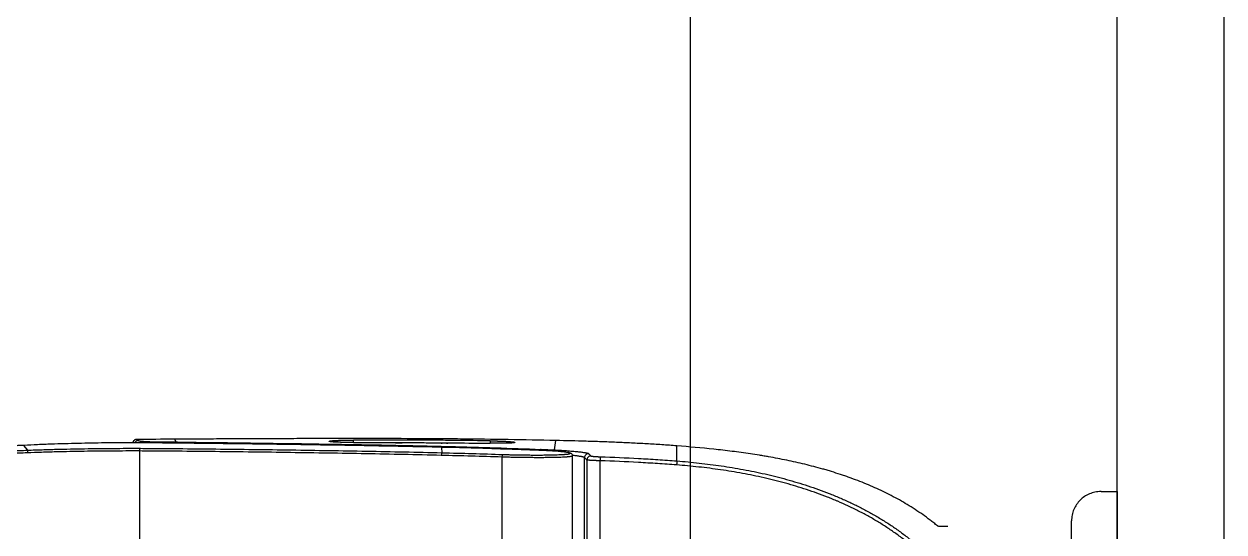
# Model space of a CAD drawing. Header units: millimetres. Extents: x -33000 to 294000, y 0 to 42408.
# Drawn here: x 105945.5 to 106395, y 14878.8 to 15069 of the extents above; entities that cross this region are included whole.
import ezdxf

# ---------------------------------------------------------------- set-up
doc = ezdxf.new("R2010")
doc.units = ezdxf.units.MM
doc.header["$LTSCALE"] = 50
doc.linetypes.add('DASHDOT', pattern=[22, 20, -1, 0, -1])
doc.layers.add('arch', color=8, linetype='Continuous')

msp = doc.modelspace()

# ---------------------------------------------------------------- linework, layer by layer
at = {"layer": 'arch'}
for p, q in [((106395, 18103.96), (106395, 10413.96)), ((106395, 17323.96), (106395, 10633.96)), ((106195, 15773.96), (106195, 14313.96)), ((106355, 14313.96), (106355, 15773.96))]:
    msp.add_line(p, q, dxfattribs=at)
at = {"layer": 'arch', "linetype": 'Continuous'}
for p, q in [((105946.88, 14909.46), (105945.48, 14911.27)), ((106002.52, 14912.48), (106002.02, 14913.55)), ((106144.16, 14909.55), (106144.7, 14913.08)), ((106102.07, 14908.5), (106102.01, 14910.52)), ((106150.99, 14871.56), (106150.99, 14907.28)), ((106155.45, 14872.01), (106155.45, 14906.66)), ((106156.35, 14905.77), (106156.35, 14871.12)), ((106291.57, 14880.85), (106288.07, 14880.85))]:
    msp.add_line(p, q, dxfattribs=at)
at = {"layer": 'arch', "linetype": 'DASHDOT'}
for p, q in [((106349, 14893.96), (106355, 14893.96)), ((106355, 14893.96), (106355, 14833.96)), ((106337.88, 14844.96), (106337.88, 14882.96))]:
    msp.add_line(p, q, dxfattribs=at)
for centre, end in [((106348.88, 14882.96), 180), ((106349, 14882.96), 90.6474)]:
    msp.add_arc(centre, 11, 90, end, dxfattribs=at)
at = {"layer": 'arch', "linetype": 'Continuous'}
for centre, major_axis, ratio, start_param, end_param in [((105988.35, 14911.54), (0.74, 1.3), 0.994967, 0.534249, 1.624058), ((105997.4, 14911.04), (0.02, 1.5), 0.325966, 0.053503, 0.7703), ((105946.93, 14908.46), (0.039, -0.999), 0.187894, 3.19007, 4.704965), ((106102.07, 14907.51), (-0.025, -1), 0.32589, 3.194438, 4.720576), ((106124.8, 14906.86), (-0.032, -0.999), 0.32583, 3.194436, 4.722836), ((106139.13, 14908.27), (0.05, 1.5), 0.325788, 0.052844, 0.730475), ((106144.13, 14908.05), (0.08, 1.5), 0.514192, 0.058252, 0.785639), ((106156.95, 14906.66), (1.05, 1.07), 0.997304, 0.748443, 2.347461), ((106157.85, 14905.77), (1.05, 1.07), 0.997302, 0.748005, 2.347892), ((106161.34, 14905.49), (0.05, 1.5), 0.00001, 0.049886, 1.570771)]:
    msp.add_ellipse(centre, major_axis=major_axis, ratio=ratio, start_param=start_param, end_param=end_param, dxfattribs=at)
for points, knots in [([(105945.48, 14911.27), (105944.96, 14911.25), (105944.45, 14911.22), (105943.41, 14911.17), (105942.89, 14911.14), (105941.34, 14911.06), (105940.31, 14911), (105937.2, 14910.82), (105935.13, 14910.7), (105932.01, 14910.48), (105930.98, 14910.41), (105928.9, 14910.25), (105927.87, 14910.17), (105924.75, 14909.91), (105922.68, 14909.72), (105920.6, 14909.52)], [0, 0, 0, 0, 0.0625, 0.0625, 0.125, 0.125, 0.25, 0.25, 0.5, 0.5, 0.625, 0.625, 0.75, 0.75, 1, 1, 1, 1]), ([(105985.55, 14912.21), (105982.29, 14912.21), (105979.01, 14912.2), (105972.41, 14912.12), (105969.09, 14912.07), (105962.41, 14911.91), (105959.05, 14911.81), (105954.83, 14911.67), (105953.98, 14911.63), (105952.29, 14911.57), (105951.44, 14911.54), (105948.89, 14911.43), (105947.19, 14911.35), (105945.48, 14911.27)], [0, 0, 0, 0, 0.25, 0.25, 0.5, 0.5, 0.75, 0.75, 0.8125, 0.8125, 0.875, 0.875, 1, 1, 1, 1]), ([(106102.01, 14910.52), (106092.3, 14910.76), (106082.6, 14910.95), (106068.04, 14911.2), (106063.19, 14911.29), (106053.49, 14911.44), (106048.63, 14911.52), (106038.93, 14911.66), (106034.08, 14911.72), (106024.37, 14911.84), (106019.52, 14911.9), (106012.24, 14911.98), (106009.81, 14912.01), (106006.17, 14912.05), (106004.96, 14912.06), (106002.54, 14912.09), (106001.32, 14912.1), (105997.68, 14912.14), (105995.26, 14912.16), (105991.62, 14912.19), (105990.4, 14912.19), (105987.98, 14912.2), (105986.76, 14912.21), (105985.55, 14912.21)], [0, 0, 0, 0, 0.25, 0.25, 0.375, 0.375, 0.5, 0.5, 0.625, 0.625, 0.75, 0.75, 0.8125, 0.8125, 0.84375, 0.84375, 0.875, 0.875, 0.9375, 0.9375, 0.96875, 0.96875, 1, 1, 1, 1]), ([(105987.63, 14913.44), (105987.53, 14913.43), (105987.43, 14913.42), (105987.31, 14913.4), (105987.29, 14913.39), (105987.24, 14913.38), (105987.22, 14913.37), (105987.15, 14913.35), (105987.06, 14913.32), (105986.97, 14913.27), (105986.91, 14913.24), (105986.89, 14913.23), (105986.85, 14913.2), (105986.83, 14913.19), (105986.73, 14913.12), (105986.65, 14913.06), (105986.55, 14912.95), (105986.52, 14912.92), (105986.47, 14912.86), (105986.46, 14912.84), (105986.43, 14912.8), (105986.41, 14912.78), (105986.35, 14912.68), (105986.3, 14912.6), (105986.26, 14912.48), (105986.25, 14912.46), (105986.23, 14912.41), (105986.22, 14912.39), (105986.2, 14912.32), (105986.19, 14912.28), (105986.18, 14912.22), (105986.18, 14912.21), (105986.18, 14912.21)], [0, 0, 0, 0, 0.14142, 0.14142, 0.176775, 0.176775, 0.21213, 0.21213, 0.28284, 0.35355, 0.35355, 0.388905, 0.388905, 0.424261, 0.424261, 0.565681, 0.565681, 0.636391, 0.636391, 0.671746, 0.671746, 0.707101, 0.707101, 0.848521, 0.848521, 0.883876, 0.883876, 0.919231, 0.919231, 0.989941, 0.989941, 1, 1, 1, 1]), ([(105987.63, 14913.44), (105987.68, 14913.4), (105987.74, 14913.37), (105987.97, 14913.24), (105988.15, 14913.14), (105988.33, 14913.04)], [0, 0, 0, 0, 0.241703, 0.241703, 1, 1, 1, 1]), ([(105988.33, 14913.04), (105988.36, 14913.02), (105988.4, 14913.01), (105988.47, 14912.98), (105988.52, 14912.97), (105988.57, 14912.96), (105988.6, 14912.95), (105988.62, 14912.95), (105988.71, 14912.93), (105988.8, 14912.91), (105988.99, 14912.88), (105989.21, 14912.86), (105989.6, 14912.82), (105989.9, 14912.79), (105990.14, 14912.77), (105990.22, 14912.77), (105990.35, 14912.76), (105990.4, 14912.75), (105990.48, 14912.75), (105990.71, 14912.73), (105991.14, 14912.71), (105991.76, 14912.68), (105992.44, 14912.65), (105992.92, 14912.63), (105993.23, 14912.62), (105993.3, 14912.62), (105993.42, 14912.61), (105993.49, 14912.61), (105993.68, 14912.61), (105993.81, 14912.6), (105994.21, 14912.59), (105994.75, 14912.58), (105995.59, 14912.56), (105996.18, 14912.55), (105996.77, 14912.54), (105997.08, 14912.54), (105997.39, 14912.54)], [0, 0, 0, 0, 0.0625, 0.0625, 0.09375, 0.109375, 0.109375, 0.125, 0.125, 0.1875, 0.1875, 0.25, 0.3125, 0.375, 0.375, 0.40625, 0.40625, 0.421875, 0.421875, 0.4375, 0.5, 0.5625, 0.625, 0.6875, 0.6875, 0.703125, 0.703125, 0.71875, 0.71875, 0.75, 0.75, 0.8125, 0.875, 0.9375, 0.9375, 1, 1, 1, 1]), ([(106144.7, 14913.08), (106138.76, 14913.2), (106132.81, 14913.31), (106120.93, 14913.5), (106114.98, 14913.57), (106106.06, 14913.66), (106103.09, 14913.69), (106097.15, 14913.73), (106094.17, 14913.74), (106085.26, 14913.78), (106079.31, 14913.79), (106067.42, 14913.8), (106058.5, 14913.79), (106049.59, 14913.77), (106043.64, 14913.76), (106040.67, 14913.75), (106031.75, 14913.72), (106025.8, 14913.69), (106016.89, 14913.64), (106013.91, 14913.62), (106007.97, 14913.59), (106005, 14913.57), (106002.02, 14913.55)], [0, 0, 0, 0, 0.125, 0.125, 0.25, 0.25, 0.3125, 0.3125, 0.375, 0.375, 0.5, 0.5, 0.625, 0.6875, 0.6875, 0.75, 0.75, 0.875, 0.875, 0.9375, 0.9375, 1, 1, 1, 1]), ([(106002.52, 14912.48), (106005.37, 14912.45), (106008.21, 14912.42), (106013.91, 14912.36), (106016.75, 14912.33), (106025.3, 14912.23), (106030.99, 14912.15), (106042.38, 14912), (106048.07, 14911.92), (106059.46, 14911.74), (106065.15, 14911.65), (106073.69, 14911.5), (106076.54, 14911.45), (106082.23, 14911.34), (106087.93, 14911.23), (106093.62, 14911.11), (106099.31, 14910.98), (106102.16, 14910.91), (106116.39, 14910.54), (106127.77, 14910.18), (106139.16, 14909.76)], [0, 0, 0, 0, 0.0625, 0.0625, 0.125, 0.125, 0.25, 0.25, 0.375, 0.375, 0.5, 0.5, 0.5625, 0.5625, 0.625, 0.6875, 0.6875, 0.75, 0.75, 1, 1, 1, 1]), ([(106068.95, 14912.33), (106068.94, 14912.33), (106068.91, 14912.33), (106068.86, 14912.33), (106068.82, 14912.33), (106068.77, 14912.33), (106068.73, 14912.33), (106068.68, 14912.33), (106068.64, 14912.33), (106068.59, 14912.33), (106068.55, 14912.33), (106068.5, 14912.33), (106068.45, 14912.33), (106068.41, 14912.33), (106068.36, 14912.33), (106068.32, 14912.33), (106068.27, 14912.33), (106068.23, 14912.33), (106068.18, 14912.33), (106068.14, 14912.33), (106068.1, 14912.33), (106068.05, 14912.33), (106068.01, 14912.33), (106067.96, 14912.33), (106067.92, 14912.33), (106067.87, 14912.33), (106067.83, 14912.33), (106067.78, 14912.33), (106067.74, 14912.33), (106067.69, 14912.33), (106067.65, 14912.33), (106067.6, 14912.33), (106067.56, 14912.33), (106067.51, 14912.33), (106067.47, 14912.33), (106067.42, 14912.33), (106067.38, 14912.33), (106067.34, 14912.33), (106067.29, 14912.33), (106067.25, 14912.33), (106067.2, 14912.34), (106067.02, 14912.34), (106066.71, 14912.34), (106066.28, 14912.35), (106065.85, 14912.35), (106065.43, 14912.36), (106065.01, 14912.37), (106064.61, 14912.38), (106064.22, 14912.39), (106063.8, 14912.4), (106063.35, 14912.42), (106062.88, 14912.44), (106062.44, 14912.46), (106062.03, 14912.48), (106061.65, 14912.5), (106061.3, 14912.53), (106060.98, 14912.55), (106060.7, 14912.58), (106060.45, 14912.61), (106060.23, 14912.63), (106060.06, 14912.66), (106059.92, 14912.69), (106059.82, 14912.72), (106059.77, 14912.75), (106059.75, 14912.78), (106059.76, 14912.81), (106059.82, 14912.84), (106059.92, 14912.87), (106060.06, 14912.9), (106060.23, 14912.93), (106060.44, 14912.96), (106060.69, 14912.99), (106060.97, 14913.01), (106061.29, 14913.04), (106061.64, 14913.06), (106062.02, 14913.09), (106062.5, 14913.11), (106063.1, 14913.14), (106063.7, 14913.16), (106064.21, 14913.18), (106064.61, 14913.19), (106065.01, 14913.2), (106065.42, 14913.21), (106065.84, 14913.22), (106066.27, 14913.23), (106066.71, 14913.23), (106067.03, 14913.24), (106067.24, 14913.24), (106067.33, 14913.24), (106067.43, 14913.24), (106067.52, 14913.24), (106067.62, 14913.24), (106067.71, 14913.24), (106067.81, 14913.24), (106067.9, 14913.24), (106068, 14913.24), (106068.09, 14913.24), (106068.19, 14913.25), (106068.28, 14913.25), (106068.38, 14913.25), (106068.47, 14913.25), (106068.57, 14913.25), (106068.66, 14913.25), (106068.76, 14913.25), (106068.86, 14913.25), (106068.92, 14913.25), (106068.95, 14913.25)], [0, 0, 0, 0, 0.001566, 0.003131, 0.004696, 0.006259, 0.007823, 0.009385, 0.010947, 0.012509, 0.01407, 0.015631, 0.017192, 0.018752, 0.020311, 0.021871, 0.02343, 0.024989, 0.026548, 0.028107, 0.029666, 0.031225, 0.032783, 0.034342, 0.035901, 0.03746, 0.039019, 0.040579, 0.042138, 0.043698, 0.045258, 0.046819, 0.04838, 0.049941, 0.051503, 0.053065, 0.054628, 0.056191, 0.057755, 0.05932, 0.060885, 0.062451, 0.078124, 0.09376, 0.109397, 0.125073, 0.140664, 0.156219, 0.171775, 0.18737, 0.208267, 0.229121, 0.250022, 0.270814, 0.291564, 0.312361, 0.333223, 0.354043, 0.374912, 0.395769, 0.416586, 0.437452, 0.458245, 0.478997, 0.499798, 0.520693, 0.541546, 0.562447, 0.583221, 0.603954, 0.624732, 0.645621, 0.666466, 0.687357, 0.708176, 0.72895, 0.749769, 0.780996, 0.81222, 0.827891, 0.843524, 0.859156, 0.874826, 0.890421, 0.905978, 0.921535, 0.937129, 0.940447, 0.943762, 0.947075, 0.950385, 0.953693, 0.956999, 0.960305, 0.963609, 0.966913, 0.970216, 0.97352, 0.976824, 0.98013, 0.983436, 0.986744, 0.990054, 0.993367, 0.996682, 1, 1, 1, 1]), ([(106120.15, 14912.95), (106115.89, 14913.01), (106111.62, 14913.06), (106105.22, 14913.12), (106103.09, 14913.14), (106098.82, 14913.17), (106092.42, 14913.21), (106083.89, 14913.23), (106077.49, 14913.24), (106073.22, 14913.25), (106071.09, 14913.25), (106068.95, 14913.25)], [0, 0, 0, 0, 0.25, 0.25, 0.375, 0.375, 0.5, 0.75, 0.875, 0.875, 1, 1, 1, 1]), ([(106068.95, 14912.33), (106071.09, 14912.33), (106073.22, 14912.33), (106077.49, 14912.32), (106083.89, 14912.31), (106092.42, 14912.29), (106098.82, 14912.25), (106103.09, 14912.22), (106105.22, 14912.2), (106111.62, 14912.14), (106115.89, 14912.09), (106120.15, 14912.03)], [0, 0, 0, 0, 0.125, 0.125, 0.25, 0.5, 0.625, 0.625, 0.75, 0.75, 1, 1, 1, 1]), ([(106086.3, 14912.13), (106086.21, 14912.13), (106085.95, 14912.13), (106085.53, 14912.13), (106085.1, 14912.11), (106084.87, 14912.1), (106084.73, 14912.08), (106084.69, 14912.07)], [0, 0, 0, 0, 0.138102, 0.377285, 0.617579, 0.868776, 1, 1, 1, 1]), ([(106086.03, 14912.13), (106085.96, 14912.13), (106085.9, 14912.13), (106085.81, 14912.13), (106085.79, 14912.13), (106085.75, 14912.13), (106085.73, 14912.13), (106085.68, 14912.13), (106085.64, 14912.13), (106085.52, 14912.13), (106085.45, 14912.12), (106085.36, 14912.12), (106085.35, 14912.12), (106085.31, 14912.12), (106085.26, 14912.12), (106085.19, 14912.12), (106085.13, 14912.11), (106085.08, 14912.11), (106085.05, 14912.11), (106084.98, 14912.1), (106084.94, 14912.1), (106084.89, 14912.09), (106084.88, 14912.09), (106084.85, 14912.09), (106084.84, 14912.09), (106084.82, 14912.08), (106084.81, 14912.08), (106084.8, 14912.07)], [0, 0, 0, 0, 0.101469, 0.101469, 0.13356, 0.13356, 0.16565, 0.16565, 0.229831, 0.229831, 0.358192, 0.358192, 0.390283, 0.390283, 0.422373, 0.486554, 0.550735, 0.550735, 0.614915, 0.614915, 0.743277, 0.743277, 0.807458, 0.807458, 0.871638, 0.871638, 1, 1, 1, 1]), ([(106087.2, 14912.09), (106087.12, 14912.1), (106086.93, 14912.11), (106086.6, 14912.12), (106086.37, 14912.13), (106086.3, 14912.13)], [0, 0, 0, 0, 0.378429, 0.807237, 1, 1, 1, 1]), ([(106103.3, 14912.03), (106103.21, 14912.03), (106102.96, 14912.04), (106102.53, 14912.03), (106102.1, 14912.02), (106101.87, 14912.01), (106101.73, 14911.98), (106101.69, 14911.97)], [0, 0, 0, 0, 0.138674, 0.37779, 0.617967, 0.869015, 1, 1, 1, 1]), ([(106103.03, 14912.03), (106102.96, 14912.03), (106102.9, 14912.03), (106102.82, 14912.03), (106102.8, 14912.03), (106102.76, 14912.03), (106102.74, 14912.03), (106102.68, 14912.03), (106102.64, 14912.03), (106102.52, 14912.03), (106102.45, 14912.03), (106102.37, 14912.03), (106102.35, 14912.03), (106102.31, 14912.03), (106102.27, 14912.03), (106102.19, 14912.02), (106102.13, 14912.02), (106102.08, 14912.02), (106102.05, 14912.02), (106101.98, 14912.01), (106101.94, 14912.01), (106101.89, 14912), (106101.88, 14912), (106101.85, 14912), (106101.84, 14912), (106101.82, 14911.99), (106101.81, 14911.99), (106101.81, 14911.98)], [0, 0, 0, 0, 0.101412, 0.101412, 0.133504, 0.133504, 0.165597, 0.165597, 0.229781, 0.229781, 0.358151, 0.358151, 0.390244, 0.390244, 0.422336, 0.486521, 0.550706, 0.550706, 0.614891, 0.614891, 0.74326, 0.74326, 0.807445, 0.807445, 0.87163, 0.87163, 1, 1, 1, 1]), ([(106104.2, 14911.99), (106104.13, 14912), (106103.93, 14912.01), (106103.61, 14912.03), (106103.38, 14912.03), (106103.3, 14912.03)], [0, 0, 0, 0, 0.379059, 0.808181, 1, 1, 1, 1]), ([(106120.15, 14912.95), (106120.17, 14912.95), (106120.2, 14912.95), (106120.25, 14912.95), (106120.3, 14912.95), (106120.35, 14912.95), (106120.4, 14912.95), (106120.44, 14912.95), (106120.49, 14912.95), (106120.54, 14912.95), (106120.59, 14912.95), (106120.64, 14912.95), (106120.69, 14912.95), (106120.73, 14912.94), (106120.78, 14912.94), (106120.83, 14912.94), (106120.88, 14912.94), (106120.93, 14912.94), (106120.97, 14912.94), (106121.02, 14912.94), (106121.07, 14912.94), (106121.12, 14912.94), (106121.17, 14912.94), (106121.21, 14912.94), (106121.26, 14912.93), (106121.31, 14912.93), (106121.36, 14912.93), (106121.4, 14912.93), (106121.45, 14912.93), (106121.5, 14912.93), (106121.55, 14912.93), (106121.59, 14912.93), (106121.64, 14912.93), (106121.69, 14912.93), (106121.74, 14912.92), (106121.78, 14912.92), (106121.83, 14912.92), (106121.88, 14912.92), (106121.92, 14912.92), (106121.97, 14912.92), (106122.02, 14912.92), (106122.07, 14912.92), (106122.11, 14912.92), (106122.16, 14912.91), (106122.21, 14912.91), (106122.25, 14912.91), (106122.3, 14912.91), (106122.35, 14912.91), (106122.39, 14912.91), (106122.44, 14912.91), (106122.49, 14912.91), (106122.53, 14912.9), (106122.58, 14912.9), (106122.62, 14912.9), (106122.67, 14912.9), (106122.72, 14912.9), (106122.76, 14912.9), (106122.81, 14912.9), (106122.86, 14912.9), (106122.9, 14912.89), (106122.95, 14912.89), (106122.99, 14912.89), (106123.04, 14912.89), (106123.08, 14912.89), (106123.13, 14912.89), (106123.18, 14912.89), (106123.22, 14912.88), (106123.27, 14912.88), (106123.31, 14912.88), (106123.36, 14912.88), (106123.4, 14912.88), (106123.45, 14912.88), (106123.49, 14912.87), (106123.54, 14912.87), (106123.59, 14912.87), (106123.63, 14912.87), (106123.88, 14912.86), (106124.34, 14912.84), (106124.97, 14912.82), (106125.57, 14912.79), (106126.13, 14912.76), (106126.71, 14912.72), (106127.28, 14912.68), (106127.81, 14912.64), (106128.28, 14912.59), (106128.66, 14912.54), (106128.97, 14912.5), (106129.19, 14912.45), (106129.32, 14912.4), (106129.37, 14912.36), (106129.32, 14912.31), (106129.19, 14912.27), (106128.97, 14912.23), (106128.67, 14912.19), (106128.28, 14912.16), (106127.82, 14912.12), (106127.28, 14912.1), (106126.68, 14912.07), (106126.01, 14912.05), (106125.28, 14912.04), (106124.5, 14912.03), (106123.93, 14912.02), (106123.59, 14912.02), (106123.51, 14912.02), (106123.42, 14912.02), (106123.34, 14912.02), (106123.25, 14912.02), (106123.17, 14912.02), (106123.08, 14912.02), (106123, 14912.02), (106122.91, 14912.02), (106122.82, 14912.02), (106122.74, 14912.02), (106122.65, 14912.02), (106122.56, 14912.02), (106122.48, 14912.02), (106122.39, 14912.02), (106122.3, 14912.02), (106122.21, 14912.02), (106122.13, 14912.02), (106122.04, 14912.02), (106121.95, 14912.02), (106121.86, 14912.02), (106121.77, 14912.02), (106121.69, 14912.02), (106121.6, 14912.02), (106121.51, 14912.02), (106121.42, 14912.02), (106121.33, 14912.02), (106121.24, 14912.02), (106121.15, 14912.02), (106121.06, 14912.02), (106120.97, 14912.02), (106120.88, 14912.02), (106120.79, 14912.03), (106120.7, 14912.03), (106120.61, 14912.03), (106120.52, 14912.03), (106120.43, 14912.03), (106120.33, 14912.03), (106120.24, 14912.03), (106120.18, 14912.03), (106120.15, 14912.03)], [0, 0, 0, 0, 0.001688, 0.003374, 0.005059, 0.006743, 0.008424, 0.010104, 0.011783, 0.013461, 0.015137, 0.016812, 0.018485, 0.020158, 0.021829, 0.023499, 0.025168, 0.026836, 0.028503, 0.030169, 0.031834, 0.033498, 0.035162, 0.036825, 0.038487, 0.040148, 0.041809, 0.043469, 0.045129, 0.046788, 0.048447, 0.050105, 0.051764, 0.053421, 0.055079, 0.056736, 0.058394, 0.060051, 0.061708, 0.063365, 0.065022, 0.066679, 0.068337, 0.069994, 0.071652, 0.07331, 0.074968, 0.076627, 0.078286, 0.079946, 0.081606, 0.083266, 0.084928, 0.08659, 0.088252, 0.089915, 0.091579, 0.093244, 0.09491, 0.096577, 0.098244, 0.099913, 0.101583, 0.103254, 0.104926, 0.106599, 0.108273, 0.109949, 0.111626, 0.113304, 0.114984, 0.116665, 0.118348, 0.120032, 0.121718, 0.123406, 0.125095, 0.150232, 0.17514, 0.199975, 0.224892, 0.250047, 0.281416, 0.312482, 0.343551, 0.374925, 0.406303, 0.437371, 0.468436, 0.499798, 0.531191, 0.562273, 0.593348, 0.624719, 0.656134, 0.687239, 0.71834, 0.749742, 0.78116, 0.81227, 0.843382, 0.874802, 0.877969, 0.881131, 0.884287, 0.887438, 0.890584, 0.893726, 0.896863, 0.899996, 0.903126, 0.906252, 0.909375, 0.912495, 0.915613, 0.918729, 0.921843, 0.924955, 0.928066, 0.931177, 0.934286, 0.937396, 0.940505, 0.943615, 0.946725, 0.949837, 0.952949, 0.956063, 0.959179, 0.962298, 0.965419, 0.968542, 0.971669, 0.974799, 0.977933, 0.981071, 0.984213, 0.98736, 0.990512, 0.993669, 0.996832, 1, 1, 1, 1]), ([(106190.05, 14911.07), (106188.17, 14911.21), (106186.28, 14911.35), (106182.51, 14911.6), (106178.73, 14911.83), (106174.95, 14912.03), (106171.17, 14912.22), (106169.28, 14912.31), (106165.5, 14912.47), (106163.61, 14912.54), (106159.83, 14912.67), (106157.94, 14912.73), (106152.27, 14912.9), (106148.49, 14913), (106144.7, 14913.08)], [0, 0, 0, 0, 0.125, 0.125, 0.25, 0.375, 0.375, 0.5, 0.5, 0.625, 0.625, 0.75, 0.75, 1, 1, 1, 1]), ([(106288.09, 14880.78), (106287.95, 14880.9), (106287.8, 14881.02), (106287.21, 14881.5), (106286.76, 14881.87), (106286.07, 14882.41), (106285.84, 14882.58), (106285.39, 14882.94), (106284.24, 14883.82), (106283.07, 14884.67), (106281.18, 14885.99), (106280.23, 14886.64), (106278.31, 14887.89), (106277.34, 14888.5), (106274.4, 14890.27), (106272.4, 14891.39), (106268.34, 14893.49), (106266.28, 14894.48), (106262.09, 14896.35), (106259.97, 14897.23), (106256.74, 14898.47), (106255.66, 14898.87), (106254.3, 14899.36), (106254.03, 14899.45), (106253.48, 14899.64), (106252.66, 14899.93), (106250.75, 14900.57), (106249.1, 14901.09), (106247.44, 14901.6), (106246.88, 14901.77), (106245.78, 14902.09), (106245.22, 14902.25), (106243.55, 14902.72), (106242.44, 14903.02), (106240.21, 14903.61), (106239.09, 14903.89), (106235.73, 14904.7), (106233.48, 14905.21), (106228.96, 14906.14), (106226.69, 14906.57), (106223.85, 14907.07), (106223.28, 14907.17), (106222.14, 14907.36), (106221.57, 14907.45), (106219.86, 14907.73), (106218.72, 14907.91), (106215.3, 14908.42), (106213.01, 14908.73), (106208.43, 14909.31), (106206.14, 14909.57), (106199.26, 14910.31), (106194.66, 14910.71), (106190.05, 14911.07)], [0, 0, 0, 0, 0.005355, 0.005355, 0.021932, 0.021932, 0.030221, 0.030221, 0.038509, 0.071664, 0.071664, 0.104819, 0.104819, 0.137974, 0.137974, 0.204284, 0.204284, 0.270593, 0.270593, 0.336903, 0.336903, 0.370058, 0.370058, 0.378347, 0.378347, 0.386635, 0.403213, 0.436368, 0.436368, 0.452945, 0.452945, 0.469522, 0.469522, 0.502677, 0.502677, 0.535832, 0.535832, 0.602142, 0.602142, 0.668452, 0.668452, 0.685029, 0.685029, 0.701606, 0.701606, 0.734761, 0.734761, 0.801071, 0.801071, 0.867381, 0.867381, 1, 1, 1, 1]), ([(106190.06, 14905.42), (106190.05, 14905.43), (106190.05, 14905.44), (106190.05, 14905.47), (106190.05, 14905.51), (106190.05, 14905.56), (106190.05, 14905.61), (106190.05, 14905.68), (106190.05, 14905.75), (106190.06, 14905.81), (106190.06, 14905.86), (106190.06, 14905.91), (106190.06, 14905.97), (106190.06, 14906.03), (106190.06, 14906.1), (106190.06, 14906.17), (106190.06, 14906.24), (106190.06, 14906.33), (106190.06, 14906.45), (106190.06, 14906.61), (106190.06, 14906.79), (106190.06, 14907.06), (106190.06, 14907.4), (106190.06, 14907.8), (106190.06, 14908.22), (106190.06, 14908.64), (106190.06, 14909.06), (106190.06, 14909.48), (106190.06, 14909.8), (106190.06, 14910.05), (106190.06, 14910.26), (106190.06, 14910.45), (106190.06, 14910.61), (106190.06, 14910.71), (106190.05, 14910.83), (106190.05, 14910.95), (106190.05, 14911.03), (106190.05, 14911.07)], [0, 0, 0, 0, 0.00287, 0.005585, 0.014371, 0.023835, 0.032379, 0.044545, 0.060335, 0.067657, 0.076014, 0.085407, 0.095836, 0.1073, 0.119799, 0.133334, 0.143161, 0.15879, 0.180222, 0.207456, 0.240494, 0.279334, 0.34877, 0.420582, 0.49477, 0.571333, 0.645498, 0.718498, 0.790332, 0.816636, 0.853136, 0.899831, 0.918747, 0.936997, 0.954581, 0.98085, 1, 1, 1, 1]), ([(105894.71, 14904.53), (105896.89, 14904.86), (105899.06, 14905.18), (105901.78, 14905.56), (105902.33, 14905.64), (105903.42, 14905.78), (105905.05, 14906), (105906.68, 14906.21), (105912.13, 14906.88), (105916.48, 14907.36), (105921.93, 14907.87), (105923.02, 14907.97), (105924.65, 14908.11), (105925.2, 14908.15), (105926.28, 14908.24), (105927.92, 14908.38), (105929.55, 14908.5), (105931.72, 14908.65), (105932.81, 14908.73), (105936.06, 14908.93), (105938.23, 14909.06), (105942.56, 14909.27), (105944.72, 14909.37), (105946.88, 14909.46)], [0, 0, 0, 0, 0.125, 0.125, 0.15625, 0.15625, 0.1875, 0.25, 0.25, 0.5, 0.5, 0.5625, 0.5625, 0.59375, 0.59375, 0.625, 0.6875, 0.6875, 0.75, 0.75, 0.875, 0.875, 1, 1, 1, 1]), ([(105946.74, 14908.46), (105944.59, 14908.37), (105942.44, 14908.28), (105938.13, 14908.06), (105935.98, 14907.94), (105932.74, 14907.73), (105931.66, 14907.66), (105929.5, 14907.5), (105927.88, 14907.38), (105926.25, 14907.25), (105925.17, 14907.16), (105924.63, 14907.11), (105923, 14906.97), (105921.92, 14906.88), (105916.51, 14906.37), (105912.17, 14905.89), (105906.76, 14905.22), (105905.13, 14905.01), (105903.51, 14904.79), (105902.42, 14904.65), (105901.88, 14904.57), (105899.17, 14904.19), (105897.01, 14903.88), (105894.85, 14903.54)], [0, 0, 0, 0, 0.125, 0.125, 0.25, 0.25, 0.3125, 0.3125, 0.375, 0.40625, 0.40625, 0.4375, 0.4375, 0.5, 0.5, 0.75, 0.75, 0.8125, 0.84375, 0.84375, 0.875, 0.875, 1, 1, 1, 1]), ([(105988.81, 14909.15), (105985.37, 14909.16), (105981.92, 14909.15), (105974.97, 14909.11), (105971.48, 14909.07), (105966.22, 14908.99), (105964.46, 14908.95), (105960.94, 14908.88), (105959.18, 14908.84), (105956.52, 14908.77), (105955.64, 14908.75), (105953.86, 14908.7), (105952.97, 14908.67), (105950.31, 14908.59), (105948.53, 14908.53), (105946.74, 14908.46)], [0, 0, 0, 0, 0.25, 0.25, 0.5, 0.5, 0.625, 0.625, 0.75, 0.75, 0.8125, 0.8125, 0.875, 0.875, 1, 1, 1, 1]), ([(105946.88, 14909.46), (105948.67, 14909.53), (105950.46, 14909.59), (105953.14, 14909.67), (105954.03, 14909.69), (105955.81, 14909.74), (105956.7, 14909.77), (105959.37, 14909.84), (105961.14, 14909.88), (105964.68, 14909.95), (105966.44, 14909.98), (105971.72, 14910.07), (105975.23, 14910.11), (105982.2, 14910.15), (105985.67, 14910.16), (105989.13, 14910.15)], [0, 0, 0, 0, 0.125, 0.125, 0.1875, 0.1875, 0.25, 0.25, 0.375, 0.375, 0.5, 0.5, 0.75, 0.75, 1, 1, 1, 1]), ([(105988.81, 14909.15), (105988.81, 14909.21), (105988.82, 14909.27), (105988.82, 14909.4), (105988.83, 14909.46), (105988.85, 14909.58), (105988.86, 14909.63), (105988.88, 14909.74), (105988.89, 14909.79), (105988.92, 14909.88), (105988.94, 14909.92), (105988.97, 14910), (105988.99, 14910.03), (105989.02, 14910.08), (105989.04, 14910.1), (105989.08, 14910.13), (105989.11, 14910.14), (105989.13, 14910.15)], [0, 0, 0, 0, 0.125, 0.125, 0.25, 0.25, 0.375, 0.375, 0.5, 0.5, 0.625, 0.625, 0.75, 0.75, 0.875, 0.875, 1, 1, 1, 1]), ([(106101.74, 14907.51), (106092.33, 14907.74), (106082.92, 14907.93), (106068.81, 14908.18), (106064.1, 14908.26), (106054.69, 14908.41), (106049.99, 14908.48), (106040.57, 14908.62), (106031.16, 14908.75), (106021.75, 14908.86), (106012.34, 14908.97), (106007.64, 14909.01), (106000.58, 14909.07), (105998.23, 14909.09), (105993.52, 14909.13), (105991.17, 14909.14), (105988.81, 14909.15)], [0, 0, 0, 0, 0.25, 0.25, 0.375, 0.375, 0.5, 0.5, 0.625, 0.75, 0.75, 0.875, 0.875, 0.9375, 0.9375, 1, 1, 1, 1]), ([(105989.13, 14910.15), (105991.48, 14910.14), (105993.83, 14910.13), (105998.54, 14910.09), (106000.89, 14910.07), (106007.95, 14910.01), (106012.66, 14909.96), (106022.07, 14909.86), (106026.78, 14909.81), (106036.19, 14909.68), (106040.9, 14909.62), (106050.31, 14909.48), (106055.02, 14909.41), (106064.43, 14909.26), (106069.13, 14909.18), (106083.25, 14908.92), (106092.66, 14908.74), (106102.07, 14908.5)], [0, 0, 0, 0, 0.0625, 0.0625, 0.125, 0.125, 0.25, 0.25, 0.375, 0.375, 0.5, 0.5, 0.625, 0.625, 0.75, 0.75, 1, 1, 1, 1]), ([(106137.2, 14909.44), (106134.27, 14909.55), (106131.34, 14909.65), (106125.47, 14909.84), (106122.54, 14909.94), (106113.74, 14910.21), (106107.88, 14910.37), (106102.01, 14910.52)], [0, 0, 0, 0, 0.25, 0.25, 0.5, 0.5, 1, 1, 1, 1]), ([(106150.99, 14907.27), (106150.99, 14907.26), (106150.99, 14907.25), (106150.97, 14907.23), (106150.95, 14907.21), (106150.91, 14907.19), (106150.89, 14907.18), (106150.86, 14907.17), (106150.85, 14907.17), (106150.83, 14907.16), (106150.82, 14907.16), (106150.72, 14907.12), (106150.6, 14907.09), (106150.3, 14907.04), (106150.12, 14907.02), (106149.7, 14906.97), (106149.46, 14906.94), (106149.15, 14906.92), (106149.11, 14906.92), (106149.04, 14906.91), (106149.01, 14906.91), (106148.9, 14906.9), (106148.68, 14906.88), (106148.44, 14906.87), (106147.95, 14906.84), (106147.23, 14906.8), (106146.42, 14906.77), (106145.77, 14906.75), (106145.55, 14906.74), (106145.26, 14906.73), (106145.2, 14906.73), (106145.08, 14906.73), (106145.03, 14906.73), (106144.85, 14906.72), (106144.73, 14906.72), (106144.13, 14906.7), (106143.63, 14906.69), (106142.59, 14906.68), (106142.05, 14906.67), (106140.94, 14906.66), (106140.37, 14906.65), (106139.7, 14906.65), (106139.63, 14906.65), (106139.48, 14906.65), (106139.25, 14906.65), (106139.03, 14906.65), (106138.57, 14906.65), (106138.27, 14906.65), (106137.35, 14906.65), (106136.73, 14906.65), (106135.47, 14906.66), (106134.83, 14906.66), (106133.86, 14906.67), (106133.53, 14906.67), (106133.04, 14906.68), (106132.88, 14906.68), (106132.55, 14906.68), (106132.38, 14906.69), (106131.89, 14906.69), (106131.56, 14906.7), (106131.06, 14906.7), (106130.9, 14906.71), (106130.57, 14906.71), (106130.4, 14906.72), (106129.58, 14906.73), (106128.93, 14906.74), (106127.64, 14906.77), (106127, 14906.79), (106125.73, 14906.82), (106125.1, 14906.84), (106124.47, 14906.86)], [0, 0, 0, 0, 0.018747, 0.018747, 0.04457, 0.04457, 0.057481, 0.057481, 0.063936, 0.063936, 0.070392, 0.070392, 0.122037, 0.122037, 0.173682, 0.173682, 0.225327, 0.225327, 0.231782, 0.231782, 0.238238, 0.238238, 0.251149, 0.276972, 0.276972, 0.328616, 0.380261, 0.380261, 0.406084, 0.406084, 0.412539, 0.412539, 0.418995, 0.418995, 0.431906, 0.431906, 0.483551, 0.483551, 0.535196, 0.535196, 0.586841, 0.586841, 0.593297, 0.593297, 0.599752, 0.612663, 0.612663, 0.638486, 0.638486, 0.690131, 0.690131, 0.741776, 0.741776, 0.767598, 0.767598, 0.780509, 0.780509, 0.79342, 0.79342, 0.819243, 0.819243, 0.832154, 0.832154, 0.845065, 0.845065, 0.89671, 0.89671, 0.948355, 0.948355, 1, 1, 1, 1]), ([(106124.81, 14907.85), (106125.41, 14907.83), (106126.01, 14907.82), (106127.21, 14907.78), (106127.82, 14907.77), (106129.05, 14907.74), (106129.67, 14907.73), (106130.45, 14907.71), (106130.61, 14907.71), (106130.92, 14907.71), (106131.08, 14907.7), (106131.55, 14907.7), (106131.86, 14907.69), (106132.33, 14907.68), (106132.49, 14907.68), (106132.8, 14907.68), (106132.96, 14907.68), (106133.42, 14907.67), (106133.73, 14907.67), (106134.66, 14907.66), (106135.26, 14907.65), (106136.46, 14907.65), (106137.05, 14907.65), (106137.92, 14907.65), (106138.21, 14907.65), (106138.64, 14907.65), (106138.86, 14907.65), (106139.07, 14907.65), (106139.21, 14907.65), (106139.28, 14907.65), (106139.92, 14907.65), (106140.46, 14907.66), (106141.52, 14907.67), (106142.03, 14907.68), (106143.02, 14907.69), (106143.49, 14907.7), (106144.06, 14907.72), (106144.18, 14907.72), (106144.34, 14907.73), (106144.4, 14907.73), (106144.51, 14907.73), (106144.79, 14907.74), (106145.05, 14907.75), (106145.67, 14907.77), (106146.44, 14907.8), (106147.12, 14907.84), (106147.59, 14907.87), (106147.74, 14907.88), (106147.96, 14907.89), (106148.03, 14907.9), (106148.13, 14907.91), (106148.16, 14907.91), (106148.23, 14907.91), (106148.26, 14907.92), (106148.56, 14907.94), (106148.79, 14907.97), (106149.19, 14908.01), (106149.36, 14908.04), (106149.64, 14908.09), (106149.74, 14908.12), (106149.82, 14908.14)], [0, 0, 0, 0, 0.055808, 0.055808, 0.111616, 0.111616, 0.167425, 0.167425, 0.181377, 0.181377, 0.195329, 0.195329, 0.223233, 0.223233, 0.237185, 0.237185, 0.251137, 0.251137, 0.279041, 0.279041, 0.334849, 0.334849, 0.390658, 0.390658, 0.418562, 0.418562, 0.432514, 0.43949, 0.43949, 0.446466, 0.446466, 0.502274, 0.502274, 0.558082, 0.558082, 0.613891, 0.613891, 0.627843, 0.627843, 0.634819, 0.634819, 0.641795, 0.669699, 0.669699, 0.725507, 0.781315, 0.781315, 0.80922, 0.80922, 0.823172, 0.823172, 0.830148, 0.830148, 0.837124, 0.837124, 0.892932, 0.892932, 0.94874, 0.94874, 1, 1, 1, 1]), ([(106149.69, 14908.46), (106149.66, 14908.46), (106149.63, 14908.47), (106149.59, 14908.48), (106149.57, 14908.49), (106149.54, 14908.5), (106149.52, 14908.5), (106149.47, 14908.51), (106149.43, 14908.52), (106149.23, 14908.57), (106149.04, 14908.6), (106148.61, 14908.67), (106148.36, 14908.7), (106147.82, 14908.77), (106147.52, 14908.8), (106147.11, 14908.85), (106147.03, 14908.86), (106146.86, 14908.87), (106146.6, 14908.9), (106146.32, 14908.92), (106145.76, 14908.97), (106145.36, 14909), (106144.52, 14909.07), (106144.08, 14909.1), (106143.38, 14909.14), (106143.14, 14909.16), (106142.83, 14909.18), (106142.77, 14909.18), (106142.65, 14909.19), (106142.46, 14909.2), (106142.27, 14909.21), (106141.64, 14909.25), (106141.12, 14909.27), (106140.05, 14909.33), (106139.5, 14909.35), (106138.38, 14909.4), (106137.8, 14909.42), (106137.2, 14909.44)], [0, 0, 0, 0, 0.021526, 0.021526, 0.033175, 0.033175, 0.044823, 0.044823, 0.06812, 0.06812, 0.161308, 0.161308, 0.254496, 0.254496, 0.347684, 0.347684, 0.370981, 0.370981, 0.394278, 0.440872, 0.440872, 0.53406, 0.53406, 0.627248, 0.627248, 0.673842, 0.673842, 0.685491, 0.685491, 0.697139, 0.720436, 0.720436, 0.813624, 0.813624, 0.906812, 0.906812, 1, 1, 1, 1]), ([(106144.16, 14909.55), (106144.63, 14909.52), (106145.08, 14909.5), (106145.97, 14909.45), (106146.84, 14909.4), (106148.08, 14909.32), (106149.26, 14909.24), (106150, 14909.18), (106150.54, 14909.13), (106150.72, 14909.12), (106150.94, 14909.1), (106150.98, 14909.1), (106151.07, 14909.09), (106151.2, 14909.08), (106151.32, 14909.07), (106151.74, 14909.03), (106152.38, 14908.97), (106153.25, 14908.88), (106154.04, 14908.79), (106154.51, 14908.72), (106154.95, 14908.66), (106155.16, 14908.63), (106155.37, 14908.6), (106155.4, 14908.59), (106155.44, 14908.58), (106155.51, 14908.57), (106155.67, 14908.54), (106155.79, 14908.52), (106156.03, 14908.48), (106156.32, 14908.42), (106156.65, 14908.33), (106156.8, 14908.27), (106156.93, 14908.21), (106156.97, 14908.18), (106157, 14908.15)], [0, 0, 0, 0, 0.0625, 0.0625, 0.125, 0.1875, 0.25, 0.3125, 0.3125, 0.34375, 0.34375, 0.351563, 0.351563, 0.359375, 0.375, 0.375, 0.4375, 0.5, 0.5625, 0.625, 0.625, 0.6875, 0.6875, 0.695312, 0.695312, 0.703125, 0.71875, 0.75, 0.75, 0.8125, 0.875, 0.9375, 0.9375, 1, 1, 1, 1]), ([(106149.82, 14908.14), (106149.83, 14908.15), (106149.84, 14908.15), (106149.86, 14908.15), (106149.87, 14908.16), (106149.88, 14908.16), (106149.89, 14908.17), (106149.92, 14908.18), (106149.93, 14908.19), (106149.97, 14908.21), (106149.99, 14908.22), (106150.03, 14908.27), (106150.01, 14908.33), (106149.87, 14908.4), (106149.75, 14908.44), (106149.72, 14908.45), (106149.69, 14908.46)], [0, 0, 0, 0, 0.024325, 0.024325, 0.061633, 0.061633, 0.098941, 0.098941, 0.173556, 0.173556, 0.322788, 0.322788, 0.621251, 0.919713, 0.919713, 1, 1, 1, 1]), ([(106150.96, 14907.28), (106150.97, 14907.35), (106150.99, 14907.59), (106150.79, 14907.93), (106150.54, 14908.16), (106150.3, 14908.29), (106150.12, 14908.37), (106149.98, 14908.4), (106149.94, 14908.41)], [0, 0, 0, 0, 0.075719, 0.245634, 0.40836, 0.601237, 0.878176, 1, 1, 1, 1]), ([(106155.45, 14906.66), (106155.43, 14906.68), (106155.39, 14906.71), (106155.27, 14906.77), (106155.12, 14906.83), (106154.81, 14906.92), (106154.54, 14906.98), (106154.32, 14907.02), (106154.2, 14907.05), (106154.06, 14907.07), (106153.99, 14907.09), (106153.95, 14907.09), (106153.92, 14907.1), (106153.72, 14907.13), (106153.53, 14907.16), (106153.11, 14907.23), (106152.67, 14907.29), (106151.93, 14907.38), (106151.36, 14907.44), (106151.06, 14907.47), (106151.04, 14907.48)], [0, 0, 0, 0, 0.11043, 0.11043, 0.22086, 0.33129, 0.44172, 0.44172, 0.496936, 0.524543, 0.538347, 0.538347, 0.552151, 0.552151, 0.662581, 0.662581, 0.773011, 0.883441, 0.993871, 1, 1, 1, 1]), ([(106157, 14908.15), (106157.05, 14908.1), (106157.1, 14908.05), (106157.37, 14907.79), (106157.57, 14907.59), (106157.82, 14907.34), (106157.86, 14907.31), (106157.9, 14907.27)], [0, 0, 0, 0, 0.175122, 0.175122, 0.875608, 0.875608, 1, 1, 1, 1]), ([(106157.9, 14907.27), (106157.9, 14907.27), (106157.91, 14907.26), (106157.95, 14907.25), (106157.99, 14907.24), (106158.05, 14907.22), (106158.11, 14907.21), (106158.13, 14907.21), (106158.16, 14907.2), (106158.17, 14907.2), (106158.19, 14907.2), (106158.25, 14907.19), (106158.36, 14907.18), (106158.54, 14907.16), (106158.68, 14907.14), (106158.77, 14907.14), (106158.79, 14907.13), (106158.83, 14907.13), (106158.88, 14907.13), (106158.94, 14907.12), (106159.06, 14907.11), (106159.23, 14907.1), (106159.41, 14907.09), (106159.55, 14907.08), (106159.6, 14907.07), (106159.67, 14907.07), (106159.69, 14907.07), (106159.74, 14907.07), (106159.87, 14907.06), (106160.09, 14907.05), (106160.41, 14907.03), (106160.62, 14907.02), (106160.79, 14907.01), (106160.84, 14907.01), (106160.95, 14907), (106161.01, 14907), (106161.17, 14907), (106161.28, 14906.99), (106161.4, 14906.99)], [0, 0, 0, 0, 0.0625, 0.0625, 0.125, 0.1875, 0.1875, 0.21875, 0.21875, 0.234375, 0.234375, 0.25, 0.3125, 0.375, 0.4375, 0.4375, 0.453125, 0.453125, 0.46875, 0.5, 0.5, 0.5625, 0.625, 0.625, 0.65625, 0.65625, 0.671875, 0.671875, 0.6875, 0.75, 0.8125, 0.875, 0.875, 0.90625, 0.90625, 0.9375, 0.9375, 1, 1, 1, 1]), ([(106161.4, 14906.99), (106166.18, 14906.82), (106170.96, 14906.61), (106178.12, 14906.23), (106180.51, 14906.09), (106185.28, 14905.78), (106187.67, 14905.61), (106190.06, 14905.42)], [0, 0, 0, 0, 0.5, 0.5, 0.75, 0.75, 1, 1, 1, 1]), ([(106161.34, 14905.49), (106161.18, 14905.49), (106161.03, 14905.5), (106160.71, 14905.51), (106160.4, 14905.52), (106160.09, 14905.53), (106159.87, 14905.53), (106159.79, 14905.54), (106159.68, 14905.54), (106159.64, 14905.54), (106159.56, 14905.55), (106159.53, 14905.55), (106159.34, 14905.55), (106159.06, 14905.56), (106158.78, 14905.58), (106158.52, 14905.59), (106158.39, 14905.6), (106158.23, 14905.6), (106158.2, 14905.6), (106158.14, 14905.61), (106158.05, 14905.61), (106157.96, 14905.62), (106157.79, 14905.63), (106157.57, 14905.64), (106157.37, 14905.65), (106157.24, 14905.66), (106157.19, 14905.67), (106157.13, 14905.67), (106157.11, 14905.67), (106157.06, 14905.68), (106157.04, 14905.68), (106156.94, 14905.69), (106156.8, 14905.7), (106156.68, 14905.71), (106156.57, 14905.72), (106156.53, 14905.73), (106156.47, 14905.74), (106156.45, 14905.74), (106156.42, 14905.75), (106156.41, 14905.75), (106156.37, 14905.76), (106156.36, 14905.77), (106156.35, 14905.77)], [0, 0, 0, 0, 0.0625, 0.0625, 0.125, 0.1875, 0.1875, 0.21875, 0.21875, 0.234375, 0.234375, 0.25, 0.25, 0.3125, 0.375, 0.375, 0.4375, 0.4375, 0.453125, 0.453125, 0.46875, 0.5, 0.5, 0.5625, 0.625, 0.625, 0.65625, 0.65625, 0.671875, 0.671875, 0.6875, 0.6875, 0.75, 0.8125, 0.8125, 0.875, 0.875, 0.90625, 0.90625, 0.9375, 0.9375, 1, 1, 1, 1]), ([(106189.94, 14903.93), (106187.56, 14904.12), (106185.18, 14904.28), (106180.42, 14904.59), (106178.03, 14904.73), (106170.88, 14905.12), (106166.11, 14905.32), (106161.34, 14905.49)], [0, 0, 0, 0, 0.25, 0.25, 0.5, 0.5, 1, 1, 1, 1]), ([(106190.05, 14905.43), (106190.05, 14905.42), (106190.05, 14905.41), (106190.05, 14905.36), (106190.05, 14905.33), (106190.04, 14905.25), (106190.04, 14905.2), (106190.03, 14905.09), (106190.02, 14905.03), (106190.01, 14904.89), (106190.01, 14904.82), (106190, 14904.66), (106189.99, 14904.57), (106189.98, 14904.4), (106189.97, 14904.31), (106189.95, 14904.12), (106189.95, 14904.03), (106189.94, 14903.93)], [0, 0, 0, 0, 0.125, 0.125, 0.25, 0.25, 0.375, 0.375, 0.5, 0.5, 0.625, 0.625, 0.75, 0.75, 0.875, 0.875, 1, 1, 1, 1]), ([(106189.94, 14523.98), (106192.71, 14524.19), (106195.48, 14524.45), (106200.99, 14525.06), (106203.74, 14525.41), (106209.22, 14526.21), (106211.95, 14526.66), (106217.39, 14527.66), (106220.1, 14528.21), (106225.5, 14529.44), (106228.19, 14530.12), (106232.21, 14531.23), (106233.54, 14531.61), (106235.21, 14532.12), (106235.54, 14532.22), (106236.21, 14532.42), (106237.2, 14532.74), (106238.19, 14533.06), (106241.49, 14534.15), (106244.1, 14535.09), (106249.26, 14537.12), (106251.8, 14538.21), (106255.56, 14539.97), (106258.05, 14541.18), (106260.51, 14542.48), (106262.94, 14543.83), (106264.14, 14544.53), (106265.49, 14545.34), (106265.64, 14545.43), (106265.94, 14545.61), (106266.38, 14545.88), (106267.42, 14546.53), (106268.29, 14547.09), (106270.03, 14548.23), (106271.17, 14549.02), (106273.42, 14550.63), (106274.52, 14551.45), (106276.69, 14553.15), (106277.76, 14554.02), (106279.85, 14555.8), (106280.87, 14556.72), (106282.88, 14558.6), (106283.86, 14559.56), (106285.79, 14561.53), (106286.73, 14562.55), (106288.57, 14564.62), (106289.46, 14565.68), (106290.56, 14567.04), (106290.77, 14567.31), (106291.1, 14567.73), (106291.2, 14567.87), (106291.42, 14568.14), (106291.95, 14568.84), (106292.47, 14569.53), (106293.7, 14571.23), (106294.49, 14572.37), (106296, 14574.69), (106296.73, 14575.86), (106298.13, 14578.24), (106298.8, 14579.45), (106300.11, 14581.88), (106300.74, 14583.1), (106302.56, 14586.82), (106303.7, 14589.34), (106305.29, 14593.17), (106306.06, 14595.11), (106306.79, 14597.06), (106307.09, 14597.88), (106307.15, 14598.04), (106307.27, 14598.37), (106307.44, 14598.86), (106307.62, 14599.35), (106308.65, 14602.3), (106309.51, 14604.94), (106311.1, 14610.24), (106311.83, 14612.91), (106313.2, 14618.27), (106313.83, 14620.96), (106315.01, 14626.36), (106315.55, 14629.07), (106316.56, 14634.5), (106317.27, 14638.59), (106318, 14643.39), (106318.34, 14645.79), (106318.49, 14646.82), (106318.58, 14647.51), (106318.63, 14647.85), (106319.04, 14650.94), (106319.72, 14656.44), (106320.3, 14661.93), (106320.82, 14667.43), (106321.06, 14670.17), (106321.48, 14675.67), (106321.67, 14678.41), (106322.17, 14686.64), (106322.4, 14692.13), (106322.71, 14703.1), (106322.78, 14708.58), (106322.78, 14719.54), (106322.71, 14725.02), (106322.4, 14735.98), (106322.16, 14741.46), (106321.66, 14749.67), (106321.47, 14752.4), (106321.05, 14757.87), (106320.81, 14760.61), (106320.02, 14768.81), (106319.41, 14774.28), (106318.3, 14782.48), (106317.9, 14785.21), (106317.03, 14790.67), (106316.57, 14793.4), (106315.8, 14797.49), (106315.54, 14798.86), (106315.2, 14800.56), (106315.13, 14800.9), (106314.99, 14801.58), (106314.77, 14802.61), (106313.97, 14806.35), (106313.18, 14809.72), (106311.8, 14815.09), (106311.07, 14817.76), (106309.48, 14823.06), (106308.63, 14825.69), (106306.79, 14830.9), (106305.81, 14833.48), (106304.22, 14837.32), (106303.12, 14839.86), (106301.93, 14842.38), (106301.01, 14844.25), (106300.54, 14845.19), (106299.97, 14846.27), (106299.73, 14846.74), (106299.56, 14847.05), (106299.48, 14847.2), (106298.74, 14848.59), (106298.05, 14849.8), (106296.99, 14851.6), (106296.63, 14852.19), (106295.9, 14853.37), (106295.52, 14853.95), (106294.39, 14855.69), (106293.6, 14856.82), (106291.98, 14859.05), (106291.14, 14860.14), (106289.42, 14862.29), (106288.53, 14863.34), (106286.7, 14865.4), (106285.76, 14866.41), (106283.83, 14868.39), (106282.84, 14869.35), (106280.81, 14871.25), (106279.77, 14872.18), (106278.57, 14873.2), (106278.43, 14873.31), (106278.17, 14873.54), (106278.03, 14873.65), (106277.63, 14873.99), (106276.82, 14874.65), (106276, 14875.31), (106274.35, 14876.59), (106273.23, 14877.42), (106270.97, 14879.03), (106269.83, 14879.81), (106267.51, 14881.33), (106266.34, 14882.06), (106263.96, 14883.49), (106261.57, 14884.87), (106257.89, 14886.81), (106255.39, 14888.02), (106252.87, 14889.2), (106251.6, 14889.76), (106250.15, 14890.38), (106249.99, 14890.45), (106249.67, 14890.58), (106249.51, 14890.65), (106249.02, 14890.85), (106248.06, 14891.25), (106247.09, 14891.64), (106245.14, 14892.41), (106243.84, 14892.89), (106241.23, 14893.83), (106239.93, 14894.28), (106235.99, 14895.58), (106233.35, 14896.37), (106228.03, 14897.83), (106225.37, 14898.5), (106220, 14899.72), (106217.3, 14900.27), (106211.89, 14901.26), (106209.17, 14901.71), (106203.71, 14902.5), (106200.97, 14902.85), (106195.47, 14903.46), (106192.71, 14903.72), (106189.94, 14903.93)], [0, 0, 0, 0, 0.015625, 0.015625, 0.03125, 0.03125, 0.046875, 0.046875, 0.0625, 0.0625, 0.078125, 0.078125, 0.085938, 0.085938, 0.087891, 0.087891, 0.089844, 0.09375, 0.09375, 0.109375, 0.109375, 0.125, 0.125, 0.132812, 0.140625, 0.140625, 0.148437, 0.148437, 0.149414, 0.149414, 0.150391, 0.152344, 0.15625, 0.15625, 0.164062, 0.164062, 0.171875, 0.171875, 0.179687, 0.179687, 0.1875, 0.1875, 0.195312, 0.195312, 0.203125, 0.203125, 0.210938, 0.210938, 0.212891, 0.212891, 0.213867, 0.213867, 0.214844, 0.21875, 0.21875, 0.226563, 0.226563, 0.234375, 0.234375, 0.242188, 0.242188, 0.25, 0.25, 0.265625, 0.265625, 0.273438, 0.277344, 0.277344, 0.27832, 0.27832, 0.279297, 0.28125, 0.28125, 0.296875, 0.296875, 0.3125, 0.3125, 0.328125, 0.328125, 0.34375, 0.34375, 0.359375, 0.367188, 0.371094, 0.373047, 0.373047, 0.375, 0.375, 0.390625, 0.40625, 0.40625, 0.421875, 0.421875, 0.4375, 0.4375, 0.46875, 0.46875, 0.5, 0.5, 0.53125, 0.53125, 0.5625, 0.5625, 0.578125, 0.578125, 0.59375, 0.59375, 0.625, 0.625, 0.640625, 0.640625, 0.65625, 0.65625, 0.664063, 0.664063, 0.666016, 0.666016, 0.667969, 0.671875, 0.6875, 0.6875, 0.703125, 0.703125, 0.71875, 0.71875, 0.734375, 0.734375, 0.742188, 0.75, 0.75, 0.753906, 0.755859, 0.756836, 0.756836, 0.757813, 0.757813, 0.765625, 0.765625, 0.769531, 0.769531, 0.773438, 0.773438, 0.78125, 0.78125, 0.789063, 0.789063, 0.796875, 0.796875, 0.804688, 0.804688, 0.8125, 0.8125, 0.820313, 0.820313, 0.821289, 0.821289, 0.822266, 0.822266, 0.824219, 0.828125, 0.828125, 0.835938, 0.835938, 0.84375, 0.84375, 0.851563, 0.851563, 0.859375, 0.867188, 0.875, 0.875, 0.882813, 0.882813, 0.883789, 0.883789, 0.884766, 0.884766, 0.886719, 0.890625, 0.890625, 0.898438, 0.898438, 0.90625, 0.90625, 0.921875, 0.921875, 0.9375, 0.9375, 0.953125, 0.953125, 0.96875, 0.96875, 0.984375, 0.984375, 1, 1, 1, 1]), ([(106190.05, 14905.43), (106192.85, 14905.21), (106195.63, 14904.95), (106201.18, 14904.34), (106203.95, 14903.98), (106209.45, 14903.18), (106212.19, 14902.73), (106217.65, 14901.72), (106220.37, 14901.17), (106225.78, 14899.94), (106228.47, 14899.26), (106233.83, 14897.79), (106236.49, 14896.99), (106240.46, 14895.68), (106241.78, 14895.22), (106244.41, 14894.28), (106245.73, 14893.78), (106247.69, 14893.01), (106248.66, 14892.62), (106249.64, 14892.22), (106250.13, 14892.01), (106250.29, 14891.94), (106250.61, 14891.81), (106252.07, 14891.19), (106253.52, 14890.54), (106256.06, 14889.36), (106258.58, 14888.13), (106262.28, 14886.17), (106264.7, 14884.78), (106267.1, 14883.34), (106268.28, 14882.6), (106270.62, 14881.08), (106271.77, 14880.29), (106274.05, 14878.66), (106275.18, 14877.83), (106276.84, 14876.53), (106277.67, 14875.88), (106278.62, 14875.09), (106279.03, 14874.75), (106279.3, 14874.52), (106279.43, 14874.41), (106280.64, 14873.38), (106281.69, 14872.45), (106283.75, 14870.54), (106284.75, 14869.56), (106286.7, 14867.57), (106287.65, 14866.55), (106289.5, 14864.48), (106290.39, 14863.42), (106292.14, 14861.26), (106292.99, 14860.16), (106294.63, 14857.92), (106295.43, 14856.78), (106296.58, 14855.04), (106296.96, 14854.45), (106297.7, 14853.27), (106298.07, 14852.67), (106298.78, 14851.47), (106299.14, 14850.86), (106299.83, 14849.64), (106300.17, 14849.02), (106300.59, 14848.24), (106300.67, 14848.09), (106300.84, 14847.78), (106300.92, 14847.62), (106301.17, 14847.15), (106301.66, 14846.22), (106302.14, 14845.28), (106303.08, 14843.39), (106303.68, 14842.12), (106304.84, 14839.57), (106305.4, 14838.29), (106307.02, 14834.42), (106308.01, 14831.82), (106309.88, 14826.57), (106310.74, 14823.92), (106312.36, 14818.58), (106313.1, 14815.89), (106314.5, 14810.48), (106315.14, 14807.76), (106315.9, 14804.33), (106316.12, 14803.3), (106316.33, 14802.27), (106316.48, 14801.59), (106316.55, 14801.24), (106316.89, 14799.52), (106317.16, 14798.15), (106317.94, 14794.02), (106318.41, 14791.27), (106319.29, 14785.76), (106319.7, 14783), (106320.82, 14774.74), (106321.44, 14769.22), (106322.24, 14760.95), (106322.48, 14758.19), (106322.91, 14752.67), (106323.1, 14749.91), (106323.61, 14741.63), (106324.09, 14730.59), (106324.23, 14719.53), (106324.23, 14708.48), (106324.16, 14702.95), (106323.85, 14691.88), (106323.61, 14686.35), (106323.11, 14678.04), (106322.92, 14675.28), (106322.48, 14669.74), (106322.24, 14666.97), (106321.71, 14661.43), (106321.42, 14658.66), (106320.94, 14654.5), (106320.77, 14653.11), (106320.43, 14650.34), (106320.25, 14648.95), (106319.3, 14642.02), (106318.43, 14636.51), (106316.88, 14628.28), (106316.33, 14625.55), (106315.13, 14620.11), (106314.49, 14617.4), (106313.1, 14612), (106312.35, 14609.31), (106310.73, 14603.96), (106309.86, 14601.3), (106308.81, 14598.33), (106308.69, 14598), (106308.45, 14597.34), (106308.33, 14597.01), (106307.97, 14596.02), (106307.22, 14594.06), (106306.44, 14592.11), (106304.82, 14588.25), (106303.67, 14585.71), (106302.12, 14582.6), (106301.81, 14581.98), (106301.17, 14580.74), (106300.84, 14580.13), (106299.85, 14578.29), (106299.16, 14577.08), (106298.09, 14575.29), (106297.73, 14574.69), (106296.99, 14573.51), (106296.61, 14572.92), (106295.46, 14571.18), (106294.66, 14570.02), (106293.41, 14568.32), (106292.99, 14567.76), (106292.45, 14567.06), (106292.34, 14566.92), (106292.13, 14566.64), (106291.8, 14566.23), (106290.59, 14564.72), (106289.45, 14563.38), (106287.59, 14561.3), (106286.64, 14560.28), (106284.7, 14558.3), (106283.7, 14557.33), (106281.67, 14555.44), (106280.63, 14554.52), (106278.52, 14552.73), (106277.45, 14551.85), (106275.26, 14550.14), (106274.14, 14549.31), (106271.87, 14547.69), (106270.72, 14546.91), (106268.97, 14545.75), (106268.08, 14545.19), (106267.04, 14544.54), (106266.59, 14544.26), (106266.29, 14544.08), (106266.14, 14543.99), (106264.78, 14543.17), (106263.56, 14542.47), (106261.11, 14541.12), (106258.64, 14539.81), (106256.14, 14538.59), (106252.36, 14536.83), (106249.81, 14535.74), (106244.65, 14533.7), (106242.04, 14532.76), (106236.76, 14531.01), (106234.1, 14530.2), (106230.07, 14529.08), (106228.72, 14528.73), (106226.68, 14528.21), (106226, 14528.05), (106224.98, 14527.8), (106224.64, 14527.72), (106223.96, 14527.56), (106222.25, 14527.16), (106220.54, 14526.79), (106218.48, 14526.37), (106217.79, 14526.23), (106216.42, 14525.96), (106215.73, 14525.83), (106212.29, 14525.19), (106209.52, 14524.74), (106203.99, 14523.93), (106201.21, 14523.58), (106197.03, 14523.12), (106195.64, 14522.97), (106192.85, 14522.71), (106191.45, 14522.59), (106190.06, 14522.49)], [0, 0, 0, 0, 0.015625, 0.015625, 0.03125, 0.03125, 0.046875, 0.046875, 0.0625, 0.0625, 0.078125, 0.078125, 0.09375, 0.09375, 0.101562, 0.101562, 0.109375, 0.109375, 0.113281, 0.115234, 0.115234, 0.116211, 0.116211, 0.117187, 0.125, 0.125, 0.132812, 0.140625, 0.148437, 0.148437, 0.15625, 0.15625, 0.164062, 0.164062, 0.171875, 0.171875, 0.175781, 0.177734, 0.178711, 0.178711, 0.179687, 0.179687, 0.1875, 0.1875, 0.195312, 0.195312, 0.203125, 0.203125, 0.210937, 0.210937, 0.21875, 0.21875, 0.226562, 0.226562, 0.230469, 0.230469, 0.234375, 0.234375, 0.238281, 0.238281, 0.242187, 0.242187, 0.243164, 0.243164, 0.244141, 0.244141, 0.246094, 0.25, 0.25, 0.257812, 0.257812, 0.265625, 0.265625, 0.28125, 0.28125, 0.296875, 0.296875, 0.3125, 0.3125, 0.328125, 0.328125, 0.332031, 0.333984, 0.333984, 0.335937, 0.335937, 0.34375, 0.34375, 0.359375, 0.359375, 0.375, 0.375, 0.40625, 0.40625, 0.421875, 0.421875, 0.4375, 0.4375, 0.46875, 0.5, 0.5, 0.53125, 0.53125, 0.5625, 0.5625, 0.578125, 0.578125, 0.59375, 0.59375, 0.609375, 0.609375, 0.617187, 0.617187, 0.625, 0.625, 0.65625, 0.65625, 0.671875, 0.671875, 0.6875, 0.6875, 0.703125, 0.703125, 0.71875, 0.71875, 0.720703, 0.720703, 0.722656, 0.722656, 0.726562, 0.734375, 0.734375, 0.75, 0.75, 0.753906, 0.753906, 0.757812, 0.757812, 0.765625, 0.765625, 0.769531, 0.769531, 0.773437, 0.773437, 0.78125, 0.78125, 0.785156, 0.785156, 0.786133, 0.786133, 0.787109, 0.789062, 0.796875, 0.796875, 0.804687, 0.804687, 0.8125, 0.8125, 0.820312, 0.820312, 0.828125, 0.828125, 0.835937, 0.835937, 0.84375, 0.84375, 0.847656, 0.849609, 0.850586, 0.850586, 0.851562, 0.851562, 0.859375, 0.859375, 0.867187, 0.875, 0.875, 0.890625, 0.890625, 0.90625, 0.90625, 0.921875, 0.921875, 0.929687, 0.929687, 0.933594, 0.933594, 0.935547, 0.935547, 0.9375, 0.945312, 0.945312, 0.949219, 0.949219, 0.953125, 0.953125, 0.96875, 0.96875, 0.984375, 0.984375, 0.992187, 0.992187, 1, 1, 1, 1])]:
    msp.add_open_spline(points, degree=3, knots=knots, dxfattribs=at)
for points in [[(106002.02, 14913.55), (105997.22, 14913.53), (105992.43, 14913.51), (105987.63, 14913.44)], [(105997.39, 14912.54), (105999.1, 14912.52), (106000.81, 14912.5), (106002.52, 14912.48)], [(106003.04, 14912.41), (106002.38, 14912.41), (106001.08, 14912.42), (105999.19, 14912.46), (105997.99, 14912.45), (105997.4, 14912.44)], [(106068.95, 14912.33), (106068.95, 14912.63), (106068.95, 14912.94), (106068.95, 14913.25)], [(106120.15, 14912.95), (106120.15, 14912.65), (106120.15, 14912.34), (106120.15, 14912.03)], [(105988.81, 14518.77), (105988.81, 14648.89), (105988.81, 14779.02), (105988.81, 14909.15)], [(106124.47, 14906.86), (106116.9, 14907.1), (106109.32, 14907.31), (106101.74, 14907.51)], [(106102.07, 14908.5), (106109.65, 14908.31), (106117.23, 14908.1), (106124.81, 14907.85)], [(106124.47, 14906.86), (106124.47, 14895.09), (106124.47, 14883.32), (106124.47, 14871.56)], [(106139.16, 14909.76), (106140.03, 14909.73), (106141.74, 14909.66), (106143.37, 14909.59), (106144.16, 14909.55)], [(106156.35, 14905.77), (106156.05, 14906.07), (106155.75, 14906.36), (106155.45, 14906.66)], [(106161.34, 14870.72), (106161.34, 14882.31), (106161.34, 14893.9), (106161.34, 14905.49)]]:
    msp.add_open_spline(points, degree=3, dxfattribs=at)

doc.saveas('drawing.dxf')
